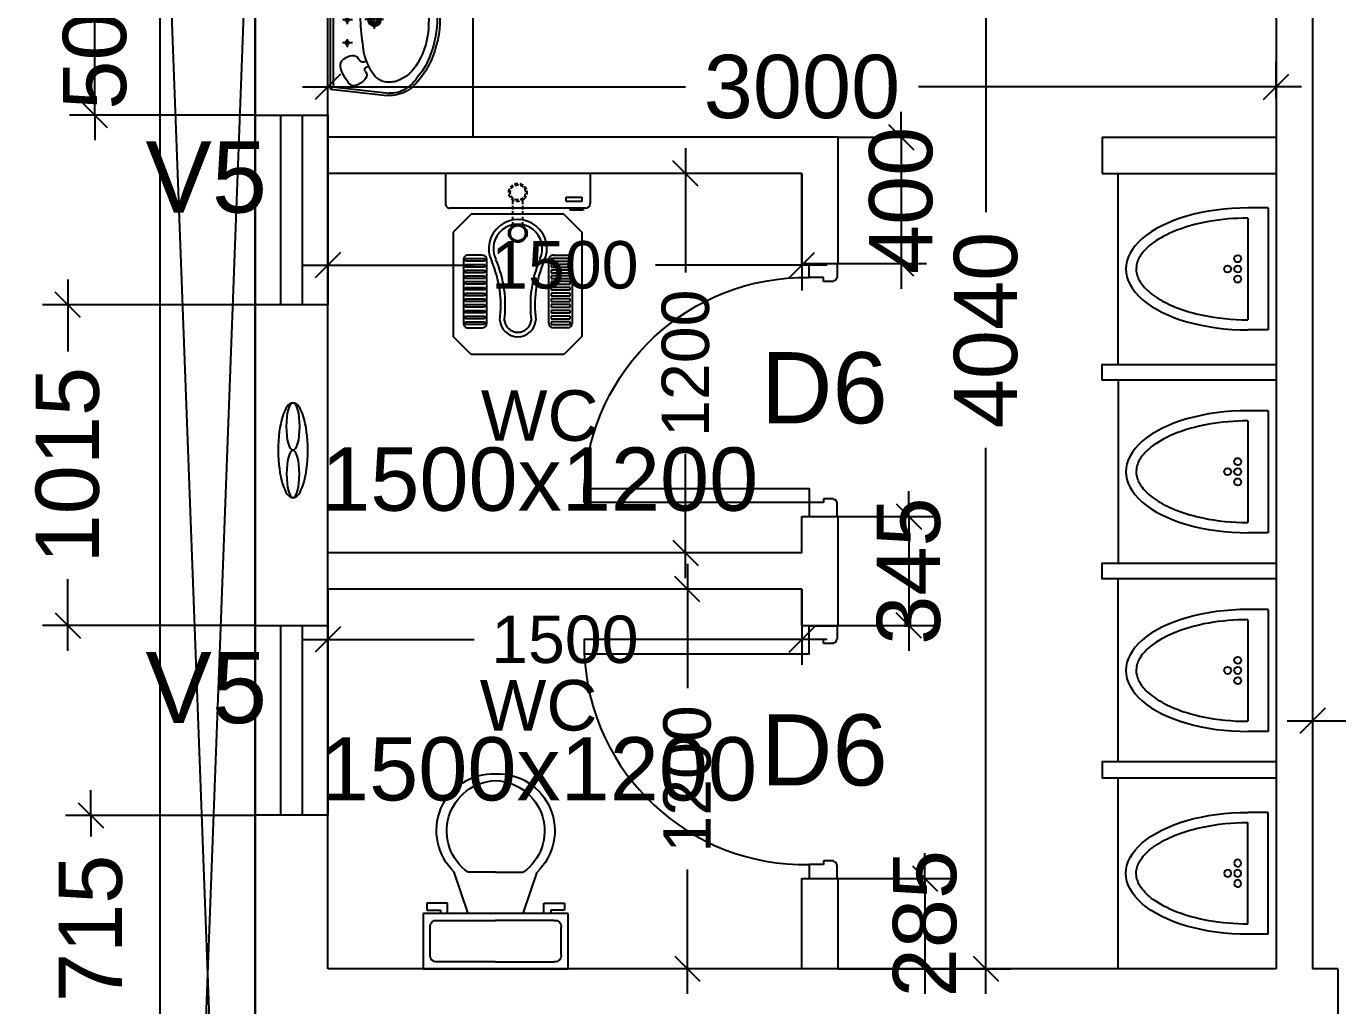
# Model space of a CAD drawing. Extents: x 7897917 to 8423973, y -6487334 to -6173396.
# Drawn here: x 7920000 to 7924149, y -6368603 to -6365505 of the extents above; entities that cross this region are included whole.
import ezdxf
from ezdxf.enums import TextEntityAlignment as Align

# ---------------------------------------------------------------- set-up
doc = ezdxf.new("R2010")
doc.units = 0
doc.header["$LTSCALE"] = 600
doc.header["$MEASUREMENT"] = 0
doc.header["$PDMODE"] = 35
doc.linetypes.add('HIDDEN', pattern=[0.375, 0.25, -0.125])
doc.layers.get('0').update_dxf_attribs({"linetype": 'CONTINUOUS'})
doc.layers.get('Defpoints').update_dxf_attribs({"linetype": 'CONTINUOUS'})
for name, color, linetype in [('DOOR', 32, 'CONTINUOUS'), ('Duct', 8, 'CONTINUOUS'), ('Exaust', 8, 'CONTINUOUS'), ('joinery', 7, 'CONTINUOUS'), ('Room Dim', 1, 'CONTINUOUS'), ('T Wall', 8, 'CONTINUOUS'), ('TEXT', 6, 'CONTINUOUS'), ('Toi-Euip', 8, 'CONTINUOUS'), ('toi-fix', 46, 'CONTINUOUS'), ('Walls', 7, 'CONTINUOUS'), ('WIN', 151, 'CONTINUOUS'), ('Working Dim', 5, 'CONTINUOUS')]:
    doc.layers.add(name, color=color, linetype=linetype)
doc.styles.add('ari', font='arial.ttf')
doc.styles.add('ARIAL', font='arial.ttf')
doc.dimstyles.new('int. dim', dxfattribs={"dimtxt": 450, "dimasz": 80, "dimexe": 80, "dimexo": 0, "dimgap": 70, "dimtad": 0, "dimdec": 0, "dimzin": 12, "dimdsep": 46, "dimtxsty": 'ari', "dimblk": 'OBLIQUE', "dimcen": 2, "dimdle": 80, "dimclrd": 256, "dimclre": 256, "dimclrt": 6, "dimadec": 0, "dimazin": 0, "dimtfac": 1, "dimtdec": 0, "dimtix": 1, "dimtmove": 2, "dimatfit": 3, "dimfxl": 1, "dimtolj": 1, "dimtzin": 0, "dimlwd": -1, "dimlwe": -1, "dimarcsym": 0})

# ---------------------------------------------------------------- blocks, each defined once
blk = doc.blocks.new('A$C153C7E87')
at = {"layer": 'Exaust', "color": 10, "extrusion": (0, 0, -1)}
for centre, major_axis, ratio in [((0, 0), (150.2, 0.1), 0.312125), ((-75.1, 0), (75.1, 0), 0.271389)]:
    blk.add_ellipse(centre, major_axis=major_axis, ratio=ratio, start_param=3.141593, end_param=9.424778, dxfattribs=at)
at = {"layer": 'Exaust', "color": 10}
blk.add_ellipse((75.1, 0), major_axis=(75.1, 0), ratio=0.271389, dxfattribs=at)
blk = doc.blocks.new('Z$W@#1841')
at = {"layer": 'DOOR'}
for p, q in [((-267.6, -167.4), (-317.3, -167.4)), ((-317.3, -167.4), (-317.3, -267.4)), ((-267.6, -217.9), (-267.6, -167.4)), ((533, -217.9), (533, -167.4)), ((533, -167.4), (582.7, -167.4)), ((582.7, -167.4), (582.7, -267.4)), ((-254.1, -217.9), (-267.6, -217.9)), ((-254.1, -253.9), (-254.1, -217.9)), ((519.5, -253.9), (519.5, -217.9)), ((519.5, -217.9), (533, -217.9)), ((-317.3, -267.4), (-267.6, -267.4)), ((-267.6, -267.4), (-267.6, -265.2)), ((-254.1, -253.9), (-256.3, -253.9)), ((519.5, -253.9), (521.7, -253.9)), ((533, -267.4), (533, -265.2)), ((582.7, -267.4), (533, -267.4))]:
    blk.add_line(p, q, dxfattribs=at)
blk.add_lwpolyline([(482.5, 633.2), (482.5, -167.4), (533, -167.4), (533, 633.2)], close=True, dxfattribs=at)
at = {"layer": 'DOOR', "color": 145}
blk.add_arc((518.4, -152.1), 786.1, 92.6177, 181.1129, dxfattribs=at)
at = {"layer": 'DOOR'}
for centre, start, end in [((-267.6, -253.9), 270, 0), ((533, -253.9), 180, 270)]:
    blk.add_arc(centre, 11.2, start, end, dxfattribs=at)
blk = doc.blocks.new('A$C70ED7303')
at = {"layer": 'toi-fix', "color": 8}
for p, q in [((0, 0), (229, 0)), ((229, 0), (229, -174.4)), ((-229, 0), (0, 0)), ((-229, -174.4), (-229, 0)), ((0, -21.8), (-185.4, -21.8)), ((0, -21.8), (185.4, -21.8)), ((-207.2, -43.6), (-207.2, -130.8)), ((207.2, -43.6), (207.2, -130.8)), ((-185.4, -152.6), (0, -152.6)), ((185.4, -152.6), (0, -152.6)), ((229, -174.4), (-229, -174.4)), ((-218.1, -207.2), (-218.1, -185.4)), ((-218.1, -185.4), (-174.4, -185.4)), ((-152.6, -207.2), (-218.1, -207.2)), ((-174.4, -185.4), (-174.4, -174.4)), ((-152.6, -174.4), (-152.6, -207.2)), ((-87.2, -174.4), (-130.8, -305.3)), ((87.2, -174.4), (130.8, -305.3)), ((152.6, -174.4), (152.6, -207.2)), ((152.6, -207.2), (218.1, -207.2)), ((174.4, -185.4), (174.4, -174.4)), ((218.1, -185.4), (174.4, -185.4)), ((218.1, -207.2), (218.1, -185.4)), ((0, -305.3), (-87.2, -305.3)), ((0, -305.3), (87.2, -305.3))]:
    blk.add_line(p, q, dxfattribs=at)
for centre, major_axis, start_param, end_param in [((-188.1, -40.9), (13.6, -13.6), 2.214297, 4.068888), ((188.1, -40.9), (13.6, -13.6), 0.643501, 2.498091), ((-188.1, -133.6), (-13.6, -13.6), 5.35589, 7.21048), ((188.1, -133.6), (-13.6, -13.6), 0.643501, 2.498091), ((-6.6, -436.2), (-127.6, -127.6), 4.686239, 7.105146), ((4.7, -435.5), (-112.7, -112.7), 4.541602, 7.039318), ((6.6, -436.2), (55.8, -171.6), -0.351019, 2.067888), ((-4.7, -435.5), (-112.7, -112.7), 0.814663, 3.31238)]:
    blk.add_ellipse(centre, major_axis=major_axis, ratio=1, start_param=start_param, end_param=end_param, dxfattribs=at)
blk = doc.blocks.new('URI')
at = {"layer": 'toi-fix', "color": 8}
for p, q in [((0, 0), (0, 75)), ((412.5, 75), (37.5, 75)), ((450, 0), (450, 75)), ((450, 0), (0, 0))]:
    blk.add_line(p, q, dxfattribs=at)
for centre in [(225, 150), (187.5, 112.5), (225, 112.5), (262.5, 112.5)]:
    blk.add_circle(centre, 13, dxfattribs=at)
blk.add_ellipse((225, 75), major_axis=(0, -450), ratio=0.5, start_param=1.570796, end_param=4.712389, dxfattribs=at)
blk.add_open_spline([(412.5, 75), (412.5, 124.2), (408.2, 173.3), (391.4, 268.1), (378.3, 313.3), (348.4, 383.5), (332.7, 410.7), (302.5, 449), (288.3, 462.2), (261, 480.2), (247.9, 485), (222.9, 488.5), (210.7, 487.2), (184.7, 477.8), (170.9, 469.5), (143, 444.1), (129.1, 427.1), (103, 385.3), (91, 360.6), (70, 305.1), (61.2, 274.4), (43.3, 189.6), (37.5, 132.5), (37.5, 75.3), (37.5, 75.1), (37.5, 75)], degree=3, knots=[1.570797, 1.570797, 1.570797, 1.570797, 1.912721, 1.912721, 2.274933, 2.274933, 2.575852, 2.575852, 2.824182, 2.824182, 3.072511, 3.072511, 3.320841, 3.320841, 3.569171, 3.569171, 3.817501, 3.817501, 4.06583, 4.06583, 4.31416, 4.31416, 4.71135, 4.71135, 4.712389, 4.712389, 4.712389, 4.712389], dxfattribs=at)
blk = doc.blocks.new('A$C4D064DB7')
at = {"layer": 'Toi-Euip', "color": 8}
for p, q in [((-219.3, -1), (-239.3, 178)), ((-212.3, 5.4), (-232.3, 184.5)), ((0.9, 167), (0.9, 107.5)), ((212.2, 4.9), (232.3, 184.5)), ((219.2, -1), (239.3, 178)), ((-28.5, 137.9), (30, 137.9)), ((-61.3, 51.7), (-86.8, 51.7)), ((-73.1, 68.7), (-73.1, 37.2)), ((11.1, 51.7), (-14.3, 51.7)), ((-0.6, 68.7), (-0.6, 37.2)), ((87.9, 51.7), (62.5, 51.7)), ((76.2, 63.6), (76.2, 37.2)), ((-204.6, 8.3), (200.4, 8.3)), ((-219.3, -1), (219.2, -1))]:
    blk.add_line(p, q, dxfattribs=at)
for centre, radius in [((0.9, 137.9), 20.9), ((0.9, 137.9), 15), ((0.9, 137.9), 10.5), ((-73.1, 51.7), 6.23), ((-0.6, 51.7), 6.23), ((76.2, 51.7), 6.23)]:
    blk.add_circle(centre, radius, dxfattribs=at)
for centre, radius, start, end in [((-15, 63.3), 278.1, 103.6801, 133.1199), ((0.4, 42.8), 293.4, 66.1951, 111.8497), ((-3.7, 79.1), 265.8, 77.1391, 106.8516), ((11, 56.9), 284.8, 46.3845, 81.023), ((-52.1, 129.5), 194.1, 106.9894, 130.6854), ((-12.7, 69.4), 239.9, 90.5187, 121.0564), ((4.5, 21.6), 288.4, 65.4107, 93.8454), ((17.4, 64.4), 266.9, 46.2173, 67.6674), ((-135.9, 190.3), 102.7, 132.34, 168.5521), ((-115.7, 175.3), 119.3, 121.8415, 151.2146), ((-79.5, 166.9), 122.1, 117.7975, 160.6946), ((74.5, 158), 135.4, 31.8603, 68.3132), ((140.9, 188.9), 91.5, 357.2238, 48.0895), ((143.8, 190.8), 96.4, 352.3942, 48.6169), ((-159.3, 187.8), 80.7, 163.2392, 186.9959), ((-156.9, 191.3), 75.7, 146.7911, 185.1402), ((131.4, 192.6), 68.8, 336.7779, 32.4081), ((-105.8, 184.4), 91.8, 165.5854, 192.6546), ((-124.3, 195.5), 77.6, 203.693, 246.3813), ((98.1, 210.4), 106.4, 278.0202, 335.0221), ((-154.2, 64.6), 55.1, 124.9669, 161.6496), ((-174.7, 96.4), 17.3, 50.4642, 129.5358), ((-157.9, 115.7), 8.33, 226.0403, 306.1074), ((-73.6, 263.8), 161.7, 239.5902, 265.9719), ((-156.5, 116.7), 8.45, 294.5104, 30.3287), ((-126.4, 102.5), 8.28, 83.1526, 217.3039), ((-110.1, 109.7), 26, 208.2715, 253.614), ((-144.2, 69.4), 30.9, 343.9654, 29.9209), ((33.5, 869.5), 776.1, 261.2228, 267.52), ((-3.1, 803.8), 709.6, 270.2431, 275.5482), ((44.3, 384), 287.3, 274.2321, 283.8267), ((146.2, 69.4), 30.9, 150.0791, 196.0346), ((112.1, 109.7), 26, 286.386, 331.7285), ((129.6, 102.2), 7.16, 318.2984, 78.6803), ((157.9, 115.9), 7.49, 165.1523, 247.9307), ((159.9, 115.7), 8.33, 233.8926, 313.9597), ((176.7, 96.4), 17.3, 50.4642, 129.5358), ((156.2, 64.6), 55.1, 18.3504, 55.0331), ((-188.7, 72.6), 20.1, 152.4908, 243.191), ((-120.2, 149.2), 122.2, 230.5982, 250.4136), ((-161, 71.5), 47.7, 305.0585, 347.193), ((163, 71.5), 47.7, 192.807, 234.9415), ((122.2, 149.2), 122.2, 289.5864, 309.4018), ((190.7, 72.6), 20.1, 296.809, 27.5092), ((-200, -15.1), 23.9, 101.1451, 143.7785), ((-145.6, 63.1), 33, 241.9192, 291.3561), ((147.6, 63.1), 33, 248.6439, 298.0808), ((199.8, -16.6), 24.9, 38.7487, 88.5796)]:
    blk.add_arc(centre, radius, start, end, dxfattribs=at)
blk = doc.blocks.new('A$C37B60793')
at = {"layer": 'toi-fix', "color": 8}
for p, q in [((0, 303.1), (127, 303.1)), ((0, -306.5), (0, 303.1)), ((146, -287.4), (146, 284.1)), ((171.2, 195), (247.4, 271.2)), ((247.4, 271.2), (685.9, 271.2)), ((362.3, 226.9), (630.5, 226.9)), ((762.1, 195), (685.9, 271.2)), ((171.2, -195.4), (171.2, 195)), ((343.3, 148.1), (343.3, 207.9)), ((358.5, 218.7), (358.5, 139.2)), ((369.5, 218.7), (358.5, 218.7)), ((369.5, 139.2), (369.5, 218.7)), ((382.7, 218.7), (382.7, 139.2)), ((393.7, 218.7), (382.7, 218.7)), ((393.7, 139.2), (393.7, 218.7)), ((406.9, 218.7), (406.9, 139.2)), ((417.9, 218.7), (406.9, 218.7)), ((417.9, 139.2), (417.9, 218.7)), ((431, 218.7), (431, 139.2)), ((442.1, 218.7), (431, 218.7)), ((442.1, 139.2), (442.1, 218.7)), ((455.2, 218.7), (455.2, 139.2)), ((466.3, 218.7), (455.2, 218.7)), ((466.3, 139.2), (466.3, 218.7)), ((479.4, 218.7), (479.4, 139.2)), ((490.5, 218.7), (479.4, 218.7)), ((490.5, 139.2), (490.5, 218.7)), ((503.6, 218.7), (503.6, 139.2)), ((514.6, 218.7), (503.6, 218.7)), ((514.6, 139.2), (514.6, 218.7)), ((527.8, 218.7), (527.8, 139.2)), ((538.8, 218.7), (527.8, 218.7)), ((538.8, 139.2), (538.8, 218.7)), ((552, 218.7), (552, 139.2)), ((563, 218.7), (552, 218.7)), ((563, 139.2), (563, 218.7)), ((576.2, 218.7), (576.2, 139.2)), ((587.2, 218.7), (576.2, 218.7)), ((587.2, 139.2), (587.2, 218.7)), ((600.4, 218.7), (600.4, 139.2)), ((611.4, 218.7), (600.4, 218.7)), ((611.4, 139.2), (611.4, 218.7)), ((624.5, 218.7), (624.5, 139.2)), ((635.6, 218.7), (624.5, 218.7)), ((635.6, 139.2), (635.6, 218.7)), ((649.5, 207.9), (649.5, 148.1)), ((762.1, -195.4), (762.1, 195)), ((358.5, 139.2), (369.5, 139.2)), ((630.5, 129.1), (362.3, 129.1)), ((382.7, 139.2), (393.7, 139.2)), ((406.9, 139.2), (417.9, 139.2)), ((431, 139.2), (442.1, 139.2)), ((455.2, 139.2), (466.3, 139.2)), ((479.4, 139.2), (490.5, 139.2)), ((503.6, 139.2), (514.6, 139.2)), ((527.8, 139.2), (538.8, 139.2)), ((552, 139.2), (563, 139.2)), ((576.2, 139.2), (587.2, 139.2)), ((600.4, 139.2), (611.4, 139.2)), ((624.5, 139.2), (635.6, 139.2)), ((343.3, -151.5), (343.3, -211.2)), ((358.5, -222), (358.5, -142.6)), ((358.5, -142.6), (369.5, -142.6)), ((630.5, -132.4), (362.3, -132.4)), ((369.5, -142.6), (369.5, -222)), ((382.7, -222), (382.7, -142.6)), ((382.7, -142.6), (393.7, -142.6)), ((393.7, -142.6), (393.7, -222)), ((406.9, -222), (406.9, -142.6)), ((406.9, -142.6), (417.9, -142.6)), ((417.9, -142.6), (417.9, -222)), ((431, -222), (431, -142.6)), ((431, -142.6), (442.1, -142.6)), ((442.1, -142.6), (442.1, -222)), ((455.2, -222), (455.2, -142.6)), ((455.2, -142.6), (466.3, -142.6)), ((466.3, -142.6), (466.3, -222)), ((479.4, -222), (479.4, -142.6)), ((479.4, -142.6), (490.5, -142.6)), ((490.5, -142.6), (490.5, -222)), ((503.6, -222), (503.6, -142.6)), ((503.6, -142.6), (514.6, -142.6)), ((514.6, -142.6), (514.6, -222)), ((527.8, -222), (527.8, -142.6)), ((527.8, -142.6), (538.8, -142.6)), ((538.8, -142.6), (538.8, -222)), ((552, -222), (552, -142.6)), ((552, -142.6), (563, -142.6)), ((563, -142.6), (563, -222)), ((576.2, -222), (576.2, -142.6)), ((576.2, -142.6), (587.2, -142.6)), ((587.2, -142.6), (587.2, -222)), ((600.4, -222), (600.4, -142.6)), ((600.4, -142.6), (611.4, -142.6)), ((611.4, -142.6), (611.4, -222)), ((624.5, -222), (624.5, -142.6)), ((624.5, -142.6), (635.6, -142.6)), ((635.6, -142.6), (635.6, -222)), ((649.5, -211.2), (649.5, -151.5)), ((117.8, -205), (100.3, -205)), ((100.3, -205), (100.3, -270.7)), ((117.8, -270.7), (117.8, -205)), ((171.2, -195.4), (247.4, -271.6)), ((685.9, -271.6), (762.1, -195.4)), ((100.3, -270.7), (117.8, -270.7)), ((153.7, -221.4), (147.5, -221.4)), ((147.5, -221.4), (147.5, -276.8)), ((153.7, -276.8), (153.7, -221.4)), ((247.4, -271.6), (685.9, -271.6)), ((369.5, -222), (358.5, -222)), ((362.3, -230.3), (630.5, -230.3)), ((393.7, -222), (382.7, -222)), ((417.9, -222), (406.9, -222)), ((442.1, -222), (431, -222)), ((466.3, -222), (455.2, -222)), ((490.5, -222), (479.4, -222)), ((514.6, -222), (503.6, -222)), ((538.8, -222), (527.8, -222)), ((563, -222), (552, -222)), ((587.2, -222), (576.2, -222)), ((611.4, -222), (600.4, -222)), ((635.6, -222), (624.5, -222)), ((0, -306.5), (127, -306.5)), ((147.5, -276.8), (153.7, -276.8))]:
    blk.add_line(p, q, dxfattribs=at)
at = {"layer": 'toi-fix', "color": 8, "linetype": 'HIDDEN', "ltscale": 0.1}
for p, q in [((219.3, 19), (111.7, 19)), ((219.3, -22.3), (111.7, -22.3))]:
    blk.add_line(p, q, dxfattribs=at)
at = {"layer": 'toi-fix', "color": 8, "extrusion": (0, 0, -1)}
for centre, major_axis, start_param, end_param in [((127, 284.1), (-13.5, -13.5), 2.356194, 3.926991), ((362.3, 207.9), (13.5, -13.5), 2.356194, 3.926991), ((630.5, 207.9), (-13.5, -13.5), 2.356194, 3.926991), ((316.3, -1.7), (0, -122.2), -0.449608, 3.591264), ((316.3, -1.7), (0, -103.2), -0.449671, 3.591202), ((362.3, 148.1), (-13.5, -13.5), -0.785398, 0.785398), ((630.5, 148.1), (-13.5, -13.5), 3.926991, 5.497787), ((554, 536.4), (-29.4, -484.3), -0.19615, 0.346746), ((554, 536.4), (-11.6, -466), -0.160496, 0.3824), ((611.1, -1.7), (40.6, -40.6), 4.005105, 6.990469), ((611.1, -1.7), (-54, -54), 2.434309, 5.419673), ((251.3, -1.7), (-26.9, -26.9), 0.785398, 7.068583), ((251.3, -1.7), (-22.5, -22.5), 0.785398, 7.068583), ((554, -539.7), (29.4, -484.3), 2.794864, 3.33776), ((554, -539.7), (11.6, -466), 2.7592, 3.302095), ((362.3, -151.5), (13.5, -13.5), 2.356194, 3.926991), ((630.5, -151.5), (13.5, -13.5), 3.926991, 5.497787), ((362.3, -211.2), (-13.5, -13.5), -0.785398, 0.785398), ((630.5, -211.2), (13.5, -13.5), 5.497787, 7.068583), ((127, -287.4), (13.5, -13.5), 5.497787, 7.068583)]:
    blk.add_ellipse(centre, major_axis=major_axis, ratio=1, start_param=start_param, end_param=end_param, dxfattribs=at)
at = {"layer": 'toi-fix', "color": 8, "linetype": 'HIDDEN', "ltscale": 0.1, "extrusion": (0, 0, -1)}
for major_axis, start_param, end_param in [((26.9, -26.9), 2.356194490188911, 8.639379797368496), ((22.5, -22.5), 2.356194490188169, 8.639379797367756)]:
    blk.add_ellipse((79.7, -1.7), major_axis=major_axis, ratio=1, start_param=start_param, end_param=end_param, dxfattribs=at)
blk = doc.blocks.new('_Oblique')
at = {"color": 0, "linetype": 'ByBlock', "lineweight": -2}
blk.add_line((-0.5, -0.5), (0.5, 0.5), dxfattribs=at)
blk = doc.blocks.new('*D304')
at = {"layer": 'Defpoints', "color": 0, "transparency": 16777216}
for p in [(7924069, -6367674.9, 5.1), (7925684, -6367674.9, 5.1), (7925684, -6367701.7)]:
    blk.add_point(p, dxfattribs=at)
at = {"layer": 'Working Dim', "transparency": 16777216}
for p, q in [((7924069, -6367674.9), (7924069, -6367781.7)), ((7925684, -6367674.9), (7925684, -6367781.7)), ((7923989, -6367701.7), (7924516.6, -6367701.7)), ((7925764, -6367701.7), (7925236.5, -6367701.7))]:
    blk.add_line(p, q, dxfattribs=at)
at = {"layer": 'Working Dim', "transparency": 16777216, "xscale": 80, "yscale": 80, "zscale": 80, "rotation": 180}
blk.add_blockref('_Oblique', (7924069, -6367701.7), dxfattribs=at)
at = {"layer": 'Working Dim', "transparency": 16777216, "xscale": 80, "yscale": 80, "zscale": 80}
blk.add_blockref('_Oblique', (7925684, -6367701.7), dxfattribs=at)
at = {"layer": 'Working Dim', "color": 6, "transparency": 16777216, "insert": (7924876.5, -6367701.7), "char_height": 200, "attachment_point": 5, "style": 'ari'}
blk.add_mtext('\\A1;1615', dxfattribs=at)
blk = doc.blocks.new('*D309')
at = {"layer": 'Defpoints', "color": 0, "transparency": 16777216}
for p in [(7922215.1, -6365970.6), (7922086, -6367170.6), (7922215.1, -6367170.6)]:
    blk.add_point(p, dxfattribs=at)
at = {"layer": 'Working Dim', "transparency": 16777216}
for p, q in [((7922086, -6365890.6), (7922086, -6366283.9)), ((7922215.1, -6365970.6), (7922006, -6365970.6)), ((7922086, -6367250.6), (7922086, -6366857.2)), ((7922215.1, -6367170.6), (7922006, -6367170.6))]:
    blk.add_line(p, q, dxfattribs=at)
at = {"layer": 'Working Dim', "transparency": 16777216, "xscale": 80, "yscale": 80, "zscale": 80}
for p, rotation in [((7922086, -6365970.6), 90), ((7922086, -6367170.6), 270)]:
    blk.add_blockref('_Oblique', p, dxfattribs=dict(at, rotation=rotation))
at = {"layer": 'Working Dim', "color": 6, "transparency": 16777216, "insert": (7922086, -6366570.6), "char_height": 150, "attachment_point": 5, "rotation": 90, "style": 'ari'}
blk.add_mtext('\\A1;1200', dxfattribs=at)
blk = doc.blocks.new('*D416')
at = {"layer": 'Defpoints', "color": 0, "transparency": 16777216}
for p in [(7923954, -6365696.7), (7923954, -6365733.6, 5.1), (7920953.9, -6365785.6, 5.1)]:
    blk.add_point(p, dxfattribs=at)
at = {"layer": 'Working Dim', "transparency": 16777216}
for p, q in [((7920953.9, -6365785.6), (7920953.9, -6365616.7)), ((7923954, -6365733.6), (7923954, -6365616.7)), ((7920873.9, -6365696.7), (7922085.7, -6365696.7)), ((7924034, -6365696.7), (7922822.2, -6365696.7))]:
    blk.add_line(p, q, dxfattribs=at)
at = {"layer": 'Working Dim', "transparency": 16777216, "xscale": 80, "yscale": 80, "zscale": 80, "rotation": 180}
blk.add_blockref('_Oblique', (7920953.9, -6365696.7), dxfattribs=at)
at = {"layer": 'Working Dim', "transparency": 16777216, "xscale": 80, "yscale": 80, "zscale": 80}
blk.add_blockref('_Oblique', (7923954, -6365696.7), dxfattribs=at)
at = {"layer": 'Working Dim', "color": 6, "transparency": 16777216, "insert": (7922454, -6365696.7), "char_height": 200, "attachment_point": 5, "style": 'ari'}
blk.add_mtext('\\A1;3000', dxfattribs=at)
blk = doc.blocks.new('*D418')
at = {"layer": 'Defpoints', "color": 0, "transparency": 16777216}
for p in [(7920953.9, -6365970.6), (7922453.9, -6365970.6), (7920953.9, -6366260.5)]:
    blk.add_point(p, dxfattribs=at)
at = {"layer": 'Working Dim', "transparency": 16777216}
for p, q in [((7920953.9, -6365970.6), (7920953.9, -6366340.5)), ((7922453.9, -6365970.6), (7922453.9, -6366340.5)), ((7920873.9, -6366260.5), (7921417.2, -6366260.5)), ((7922533.9, -6366260.5), (7921990.6, -6366260.5))]:
    blk.add_line(p, q, dxfattribs=at)
at = {"layer": 'Working Dim', "transparency": 16777216, "xscale": 80, "yscale": 80, "zscale": 80, "rotation": 180}
blk.add_blockref('_Oblique', (7920953.9, -6366260.5), dxfattribs=at)
at = {"layer": 'Working Dim', "transparency": 16777216, "xscale": 80, "yscale": 80, "zscale": 80}
blk.add_blockref('_Oblique', (7922453.9, -6366260.5), dxfattribs=at)
at = {"layer": 'Working Dim', "color": 6, "transparency": 16777216, "insert": (7921703.9, -6366260.5), "char_height": 150, "attachment_point": 5, "style": 'ari'}
blk.add_mtext('\\A1;1500', dxfattribs=at)
blk = doc.blocks.new('*D419')
at = {"layer": 'Defpoints', "color": 0, "transparency": 16777216}
for p in [(7922939, -6364445.6, 5.1), (7922814.6, -6368485.6, 5.1), (7923035.9, -6368485.6)]:
    blk.add_point(p, dxfattribs=at)
at = {"layer": 'Working Dim', "transparency": 16777216}
for p, q in [((7923035.9, -6364365.6), (7923035.9, -6366093.3)), ((7922939, -6364445.6), (7923115.9, -6364445.6)), ((7923035.9, -6368565.6), (7923035.9, -6366837.9)), ((7922814.6, -6368485.6), (7923115.9, -6368485.6))]:
    blk.add_line(p, q, dxfattribs=at)
at = {"layer": 'Working Dim', "transparency": 16777216, "xscale": 80, "yscale": 80, "zscale": 80}
for p, rotation in [((7923035.9, -6364445.6), 90), ((7923035.9, -6368485.6), 270)]:
    blk.add_blockref('_Oblique', p, dxfattribs=dict(at, rotation=rotation))
at = {"layer": 'Working Dim', "color": 6, "transparency": 16777216, "insert": (7923035.9, -6366465.6), "char_height": 200, "attachment_point": 5, "rotation": 90, "style": 'ari'}
blk.add_mtext('\\A1;4040', dxfattribs=at)
blk = doc.blocks.new('*D420')
at = {"layer": 'Defpoints', "color": 0, "transparency": 16777216}
for p in [(7922091.4, -6367285.6), (7922279.9, -6367285.6), (7922242.9, -6368485.6, 5.1)]:
    blk.add_point(p, dxfattribs=at)
at = {"layer": 'Working Dim', "transparency": 16777216}
for p, q in [((7922091.4, -6367205.6), (7922091.4, -6367598.9)), ((7922279.9, -6367285.6), (7922011.4, -6367285.6)), ((7922091.4, -6368565.6), (7922091.4, -6368172.2)), ((7922242.9, -6368485.6), (7922011.4, -6368485.6))]:
    blk.add_line(p, q, dxfattribs=at)
at = {"layer": 'Working Dim', "transparency": 16777216, "xscale": 80, "yscale": 80, "zscale": 80}
for p, rotation in [((7922091.4, -6367285.6), 90), ((7922091.4, -6368485.6), 270)]:
    blk.add_blockref('_Oblique', p, dxfattribs=dict(at, rotation=rotation))
at = {"layer": 'Working Dim', "color": 6, "transparency": 16777216, "insert": (7922091.4, -6367885.6), "char_height": 150, "attachment_point": 5, "rotation": 90, "style": 'ari'}
blk.add_mtext('\\A1;1200', dxfattribs=at)
blk = doc.blocks.new('*D421')
at = {"layer": 'Defpoints', "color": 0, "transparency": 16777216}
for p in [(7920953.9, -6367285.6), (7922453.9, -6367285.6), (7920953.9, -6367444.9)]:
    blk.add_point(p, dxfattribs=at)
at = {"layer": 'Working Dim', "transparency": 16777216}
for p, q in [((7920953.9, -6367285.6), (7920953.9, -6367524.9)), ((7922453.9, -6367285.6), (7922453.9, -6367524.9)), ((7920873.9, -6367444.9), (7921417.2, -6367444.9)), ((7922533.9, -6367444.9), (7921990.6, -6367444.9))]:
    blk.add_line(p, q, dxfattribs=at)
at = {"layer": 'Working Dim', "transparency": 16777216, "xscale": 80, "yscale": 80, "zscale": 80, "rotation": 180}
blk.add_blockref('_Oblique', (7920953.9, -6367444.9), dxfattribs=at)
at = {"layer": 'Working Dim', "transparency": 16777216, "xscale": 80, "yscale": 80, "zscale": 80}
blk.add_blockref('_Oblique', (7922453.9, -6367444.9), dxfattribs=at)
at = {"layer": 'Working Dim', "color": 6, "transparency": 16777216, "insert": (7921703.9, -6367444.9), "char_height": 150, "attachment_point": 5, "style": 'ari'}
blk.add_mtext('\\A1;1500', dxfattribs=at)
blk = doc.blocks.new('*D1152')
at = {"layer": 'Defpoints', "color": 0, "transparency": 16777216}
for p in [(7920204.2, -6368000.6), (7920724.3, -6368000.6, 10.7), (7920724.3, -6368715.6, 10.7)]:
    blk.add_point(p, dxfattribs=at)
at = {"layer": 'Working Dim', "transparency": 16777216}
for p, q in [((7920204.2, -6368000.6), (7920204.2, -6367920.6)), ((7920724.3, -6368000.6), (7920124.2, -6368000.6)), ((7920204.2, -6368000.6), (7920204.2, -6368067.2)), ((7920204.2, -6368715.6), (7920204.2, -6368649)), ((7920724.3, -6368715.6), (7920124.2, -6368715.6)), ((7920204.2, -6368715.6), (7920204.2, -6368795.6))]:
    blk.add_line(p, q, dxfattribs=at)
at = {"layer": 'Working Dim', "transparency": 16777216, "xscale": 80, "yscale": 80, "zscale": 80}
for p, rotation in [((7920204.2, -6368000.6), 270), ((7920204.2, -6368715.6), 90)]:
    blk.add_blockref('_Oblique', p, dxfattribs=dict(at, rotation=rotation))
at = {"layer": 'Working Dim', "color": 6, "transparency": 16777216, "insert": (7920204.2, -6368358.1), "char_height": 200, "attachment_point": 5, "rotation": 90, "style": 'ari'}
blk.add_mtext('\\A1;715', dxfattribs=at)
blk = doc.blocks.new('*D1153')
at = {"layer": 'Defpoints', "color": 0, "transparency": 16777216}
for p in [(7920131.2, -6366385.6), (7920723.9, -6366385.6), (7920724.3, -6367400.6, 10.7)]:
    blk.add_point(p, dxfattribs=at)
at = {"layer": 'Working Dim', "transparency": 16777216}
for p, q in [((7920131.2, -6366305.6), (7920131.2, -6366533.1)), ((7920723.9, -6366385.6), (7920051.2, -6366385.6)), ((7920131.2, -6367480.6), (7920131.2, -6367253.1)), ((7920724.3, -6367400.6), (7920051.2, -6367400.6))]:
    blk.add_line(p, q, dxfattribs=at)
at = {"layer": 'Working Dim', "transparency": 16777216, "xscale": 80, "yscale": 80, "zscale": 80}
for p, rotation in [((7920131.2, -6366385.6), 90), ((7920131.2, -6367400.6), 270)]:
    blk.add_blockref('_Oblique', p, dxfattribs=dict(at, rotation=rotation))
at = {"layer": 'Working Dim', "color": 6, "transparency": 16777216, "insert": (7920131.2, -6366893.1), "char_height": 200, "attachment_point": 5, "rotation": 90, "style": 'ari'}
blk.add_mtext('\\A1;1015', dxfattribs=at)
blk = doc.blocks.new('*D1154')
at = {"layer": 'Defpoints', "color": 0, "transparency": 16777216}
for p in [(7920217.3, -6365285.8), (7920723.9, -6365285.8), (7920723.9, -6365785.6)]:
    blk.add_point(p, dxfattribs=at)
at = {"layer": 'Working Dim', "transparency": 16777216}
for p, q in [((7920217.3, -6365285.8), (7920217.3, -6365205.8)), ((7920723.9, -6365285.8), (7920137.3, -6365285.8)), ((7920217.3, -6365785.6), (7920217.3, -6365285.8)), ((7920723.9, -6365785.6), (7920137.3, -6365785.6)), ((7920217.3, -6365785.6), (7920217.3, -6365865.6))]:
    blk.add_line(p, q, dxfattribs=at)
at = {"layer": 'Working Dim', "transparency": 16777216, "xscale": 80, "yscale": 80, "zscale": 80}
for p, rotation in [((7920217.3, -6365285.8), 270), ((7920217.3, -6365785.6), 90)]:
    blk.add_blockref('_Oblique', p, dxfattribs=dict(at, rotation=rotation))
at = {"layer": 'Working Dim', "color": 6, "transparency": 16777216, "insert": (7920217.3, -6365535.7), "char_height": 200, "attachment_point": 5, "rotation": 90, "style": 'ari'}
blk.add_mtext('\\A1;500', dxfattribs=at)
blk = doc.blocks.new('*D1158')
at = {"layer": 'Defpoints', "color": 0, "transparency": 16777216}
for p in [(7922568.9, -6365855.6), (7922568.9, -6366255.6), (7922767.6, -6366255.6)]:
    blk.add_point(p, dxfattribs=at)
at = {"layer": 'Working Dim', "transparency": 16777216}
for p, q in [((7922767.6, -6365855.6), (7922767.6, -6365775.6)), ((7922568.9, -6365855.6), (7922847.6, -6365855.6)), ((7922767.6, -6365855.6), (7922767.6, -6366255.6)), ((7922568.9, -6366255.6), (7922847.6, -6366255.6)), ((7922767.6, -6366255.6), (7922767.6, -6366335.6))]:
    blk.add_line(p, q, dxfattribs=at)
at = {"layer": 'Working Dim', "transparency": 16777216, "xscale": 80, "yscale": 80, "zscale": 80}
for p, rotation in [((7922767.6, -6365855.6), 270), ((7922767.6, -6366255.6), 90)]:
    blk.add_blockref('_Oblique', p, dxfattribs=dict(at, rotation=rotation))
at = {"layer": 'Working Dim', "color": 6, "transparency": 16777216, "insert": (7922767.6, -6366055.6), "char_height": 200, "attachment_point": 5, "rotation": 90, "style": 'ari'}
blk.add_mtext('\\A1;400', dxfattribs=at)
blk = doc.blocks.new('*D1159')
at = {"layer": 'Defpoints', "color": 0, "transparency": 16777216}
for p in [(7922568.9, -6367055.6), (7922568.9, -6367400.6), (7922792.1, -6367400.6)]:
    blk.add_point(p, dxfattribs=at)
at = {"layer": 'Working Dim', "transparency": 16777216}
for p, q in [((7922792.1, -6367055.6), (7922792.1, -6366975.6)), ((7922568.9, -6367055.6), (7922872.1, -6367055.6)), ((7922792.1, -6367055.6), (7922792.1, -6367400.6)), ((7922568.9, -6367400.6), (7922872.1, -6367400.6)), ((7922792.1, -6367400.6), (7922792.1, -6367480.6))]:
    blk.add_line(p, q, dxfattribs=at)
at = {"layer": 'Working Dim', "transparency": 16777216, "xscale": 80, "yscale": 80, "zscale": 80}
for p, rotation in [((7922792.1, -6367055.6), 270), ((7922792.1, -6367400.6), 90)]:
    blk.add_blockref('_Oblique', p, dxfattribs=dict(at, rotation=rotation))
at = {"layer": 'Working Dim', "color": 6, "transparency": 16777216, "insert": (7922792.1, -6367228.1), "char_height": 200, "attachment_point": 5, "rotation": 90, "style": 'ari'}
blk.add_mtext('\\A1;345', dxfattribs=at)
blk = doc.blocks.new('*D1160')
at = {"layer": 'Defpoints', "color": 0, "transparency": 16777216}
for p in [(7922568.9, -6368200.6), (7922568.9, -6368485.6), (7922843.2, -6368485.6)]:
    blk.add_point(p, dxfattribs=at)
at = {"layer": 'Working Dim', "transparency": 16777216}
for p, q in [((7922843.2, -6368200.6), (7922843.2, -6368120.6)), ((7922568.9, -6368200.6), (7922923.2, -6368200.6)), ((7922843.2, -6368200.6), (7922843.2, -6368485.6)), ((7922568.9, -6368485.6), (7922923.2, -6368485.6)), ((7922843.2, -6368485.6), (7922843.2, -6368565.6))]:
    blk.add_line(p, q, dxfattribs=at)
at = {"layer": 'Working Dim', "transparency": 16777216, "xscale": 80, "yscale": 80, "zscale": 80}
for p, rotation in [((7922843.2, -6368200.6), 270), ((7922843.2, -6368485.6), 90)]:
    blk.add_blockref('_Oblique', p, dxfattribs=dict(at, rotation=rotation))
at = {"layer": 'Working Dim', "color": 6, "transparency": 16777216, "insert": (7922843.2, -6368343.1), "char_height": 200, "attachment_point": 5, "rotation": 90, "style": 'ari'}
blk.add_mtext('\\A1;285', dxfattribs=at)

msp = doc.modelspace()

# ---------------------------------------------------------------- linework, layer by layer
at = {"layer": 'Duct', "color": 8, "linetype": 'HIDDEN', "ltscale": 600}
for p, q in [((7920724.085, -6372475.582, 0.108), (7920423.729, -6364482.936, 1.388)), ((7920723.729, -6364482.936), (7920423.907, -6372475.581, 0.108))]:
    msp.add_line(p, q, dxfattribs=at)
at = {"layer": 'Duct', "color": 7, "linetype": 'HIDDEN', "ltscale": 600, "elevation": -0.108}
msp.add_lwpolyline([(7920723.907, -6372475.581), (7920423.907, -6372475.581), (7920423.729, -6364482.936), (7920723.907, -6364482.936), (7920723.729, -6366985.443), (7920723.729, -6366985.443), (7920723.907, -6372475.582), (7920423.907, -6372475.581)], dxfattribs=at)
at = {"layer": 'T Wall', "color": 6, "linetype": 'Continuous'}
for p, q in [((7922568.907, -6365855.581), (7920953.907, -6365855.581)), ((7922568.907, -6366255.581), (7922568.907, -6365855.581)), ((7922453.907, -6365970.581), (7920953.907, -6365970.581)), ((7922453.907, -6366255.581), (7922453.907, -6365970.581)), ((7922453.907, -6366255.581), (7922568.907, -6366255.581)), ((7922453.907, -6367170.581), (7922453.907, -6367055.581)), ((7922453.907, -6367055.581), (7922568.907, -6367055.581)), ((7922568.907, -6367400.581), (7922568.907, -6367055.581)), ((7922453.907, -6367170.581), (7920953.907, -6367170.581)), ((7922453.907, -6367285.581), (7920953.907, -6367285.581)), ((7922453.907, -6367400.581), (7922453.907, -6367285.581)), ((7922453.907, -6367400.581), (7922568.907, -6367400.581)), ((7922453.907, -6368485.581), (7922453.907, -6368200.581)), ((7922453.907, -6368200.581), (7922568.907, -6368200.581)), ((7922568.907, -6368485.581), (7922568.907, -6368200.581))]:
    msp.add_line(p, q, dxfattribs=at)
at = {"layer": 'T Wall', "color": 6, "linetype": 'Continuous', "ltscale": 10000}
for p, q in [((7923404.042, -6365855.581), (7923954.042, -6365855.581)), ((7923404.042, -6365855.581), (7923404.042, -6365970.581)), ((7923404.042, -6365970.581), (7923954.042, -6365970.581))]:
    msp.add_line(p, q, dxfattribs=at)
for points in [[(7923454.042, -6366574.331), (7923454.042, -6365970.581)], [(7923954.042, -6366624.331), (7923404.042, -6366624.331), (7923404.042, -6366574.331), (7923954.042, -6366574.331)], [(7923454.042, -6366624.331), (7923454.042, -6367203.081)], [(7923954.042, -6367253.081), (7923404.042, -6367253.081), (7923404.042, -6367203.081), (7923954.042, -6367203.081)], [(7923454.042, -6367831.831), (7923454.042, -6367253.081)], [(7923954.042, -6367831.831), (7923404.042, -6367831.831), (7923404.042, -6367881.831), (7923954.042, -6367881.831)], [(7923454.042, -6368486.124), (7923454.042, -6367881.831)]]:
    msp.add_lwpolyline(points, dxfattribs=at)
at = {"layer": 'toi-fix'}
msp.add_line((7921413.628, -6365855.581), (7921413.628, -6364445.581), dxfattribs=at)
at = {"layer": 'Walls'}
for p, q in [((7920723.907, -6372475.581), (7920723.907, -6363445.483)), ((7924069.042, -6364330.581), (7924069.042, -6368485.581)), ((7920953.907, -6368485.581), (7920953.907, -6364445.581)), ((7923954.042, -6364445.581), (7923954.042, -6368485.581)), ((7923954.042, -6368485.581), (7920953.907, -6368485.581)), ((7924149.043, -6368485.581), (7924069.042, -6368485.581)), ((7924149.043, -6368485.581), (7924149.043, -6368715.581))]:
    msp.add_line(p, q, dxfattribs=at)
at = {"layer": 'WIN', "linetype": 'Continuous'}
for points in [[(7920723.907, -6366385.581), (7920723.907, -6365785.581), (7920953.907, -6365785.581), (7920953.907, -6366385.581)], [(7920805.248, -6366385.581), (7920805.248, -6365785.581), (7920872.566, -6365785.581), (7920872.566, -6366385.581)], [(7920723.907, -6368000.581), (7920723.907, -6367400.581), (7920953.907, -6367400.581), (7920953.907, -6368000.581)], [(7920805.248, -6368000.581), (7920805.248, -6367400.581), (7920872.566, -6367400.581), (7920872.566, -6368000.581)]]:
    msp.add_lwpolyline(points, close=True, dxfattribs=at)

# ---------------------------------------------------------------- block references
at = {"layer": 'DOOR', "yscale": 0.8571428582072258, "rotation": 90}
for p, xscale, zscale in [((7923929.042, -6366465.303), 0.8571428582072258, 0.8571428582072258), ((7923929.042, -6367106.574), 0.8571428582072258, 0.8571428582072258), ((7923929.042, -6367735.324), 0.8571428582072258, 0.8571428582072258), ((7923929.042, -6367991.11), -0.8571428582072258, 0.8571428571428577)]:
    msp.add_blockref('URI', p, dxfattribs=dict(at, xscale=xscale, zscale=zscale))
at = {"layer": 'DOOR', "linetype": 'Continuous', "rotation": 90}
for p, xscale, yscale, zscale in [((7922328.108, -6366537.572), -0.8887360543012619, 0.8887360533699393, 0.8887360539016367), ((7922328.108, -6367918.591), 0.8887360543012619, 0.8887360543012619, 0.8887360543012619)]:
    msp.add_blockref('Z$W@#1841', p, dxfattribs=dict(at, xscale=xscale, yscale=yscale, zscale=zscale))
at = {"layer": 'Exaust', "linetype": 'Continuous', "rotation": 90}
msp.add_blockref('A$C153C7E87', (7920843.907, -6366845.892), dxfattribs=at)
at = {"layer": 'toi-fix', "xscale": -1, "rotation": 270}
msp.add_blockref('A$C4D064DB7', (7920963.611, -6365484.249), dxfattribs=at)
at = {"layer": 'toi-fix', "color": 7, "xscale": -0.7511875331401825, "yscale": 0.7511875331401825, "zscale": 0.7511875321634243, "rotation": 90}
msp.add_blockref('A$C37B60793', (7921553.907, -6365970.541), dxfattribs=at)
at = {"layer": 'toi-fix', "linetype": 'Continuous', "xscale": -1, "rotation": 180}
msp.add_blockref('A$C70ED7303', (7921485.012, -6368485.581), dxfattribs=at)

# ---------------------------------------------------------------- texts
at = {"layer": 'joinery', "style": 'ari'}
for p in [(7920569.596, -6366094.051), (7920569.596, -6367709.051)]:
    msp.add_text('V5', height=225, dxfattribs=at).set_placement(p, align=Align.CENTER)
for p in [(7922323.475, -6366760.634), (7922323.475, -6367906.174)]:
    msp.add_text('D6', height=225, dxfattribs=at).set_placement(p)
at = {"layer": 'Room Dim', "style": 'ARIAL'}
for p in [(7921624.326, -6367037.177), (7921620.722, -6367953.447)]:
    msp.add_text('1500x1200', height=200, dxfattribs=at).set_placement(p, align=Align.CENTER)
at = {"layer": 'TEXT', "color": 7, "style": 'ARIAL'}
for p in [(7921624.326, -6366816.067), (7921620.722, -6367732.337)]:
    msp.add_text('WC', height=160, dxfattribs=at).set_placement(p, align=Align.CENTER)

# ---------------------------------------------------------------- dimensions: what is measured, and where the dimension line sits
at = {"layer": 'Working Dim'}
for base, p1, p2, override, picture, middle in [((7923035.853, -6368485.581), (7922939.042, -6364445.581, 5.131), (7922814.645, -6368485.581, 5.131), {"dimtxt": 200}, '*D419', (7923035.853, -6366465.581)), ((7920217.307, -6365285.779), (7920723.907, -6365785.581), (7920723.907, -6365285.779), {"dimtxt": 200, "dimarcsym": 1}, '*D1154', (7920217.307, -6365535.68)), ((7922767.619, -6366255.581), (7922568.907, -6365855.581), (7922568.907, -6366255.581), {"dimtxt": 200, "dimarcsym": 1}, '*D1158', (7922767.619, -6366055.581)), ((7922085.999, -6367170.581), (7922215.131, -6365970.581), (7922215.131, -6367170.581), {"dimtxt": 150}, '*D309', (7922085.999, -6366570.581)), ((7920131.229, -6366385.581), (7920724.29, -6367400.581, 10.676), (7920723.907, -6366385.581), {"dimtxt": 200, "dimarcsym": 1}, '*D1153', (7920131.229, -6366893.081)), ((7922792.107, -6367400.581), (7922568.907, -6367055.581), (7922568.907, -6367400.581), {"dimtxt": 200, "dimarcsym": 1}, '*D1159', (7922792.107, -6367228.081)), ((7922091.363, -6367285.581), (7922242.875, -6368485.581, 5.131), (7922279.876, -6367285.581), {"dimtxt": 150}, '*D420', (7922091.363, -6367885.581)), ((7920204.244, -6368000.581), (7920724.29, -6368715.581, 10.676), (7920724.29, -6368000.581, 10.676), {"dimtxt": 200, "dimarcsym": 1}, '*D1152', (7920204.244, -6368358.081)), ((7922843.244, -6368485.581), (7922568.907, -6368200.581), (7922568.907, -6368485.581), {"dimtxt": 200, "dimarcsym": 1}, '*D1160', (7922843.244, -6368343.081))]:
    dim = msp.add_linear_dim(base=base, p1=p1, p2=p2, angle=90, dimstyle='int. dim', override=override, dxfattribs=at)
    dim.commit()
    dim.dimension.update_dxf_attribs({"geometry": picture, "text_midpoint": middle})
for base, p1, p2, override, picture, middle in [((7923954.042, -6365696.736), (7920953.907, -6365785.581, 5.131), (7923954.042, -6365733.61, 5.131), {"dimtxt": 200}, '*D416', (7922453.975, -6365696.736)), ((7920953.907, -6366260.466), (7922453.907, -6365970.581), (7920953.907, -6365970.581), {"dimtxt": 150}, '*D418', (7921703.907, -6366260.466)), ((7920953.907, -6367444.898), (7922453.907, -6367285.581), (7920953.907, -6367285.581), {"dimtxt": 150}, '*D421', (7921703.907, -6367444.898)), ((7925684.042, -6367701.66), (7924069.042, -6367674.908, 5.131), (7925684.042, -6367674.908, 5.131), {"dimtxt": 200}, '*D304', (7924876.542, -6367701.66))]:
    dim = msp.add_linear_dim(base=base, p1=p1, p2=p2, dimstyle='int. dim', override=override, dxfattribs=at)
    dim.commit()
    dim.dimension.update_dxf_attribs({"geometry": picture, "text_midpoint": middle})

doc.saveas('drawing.dxf')
